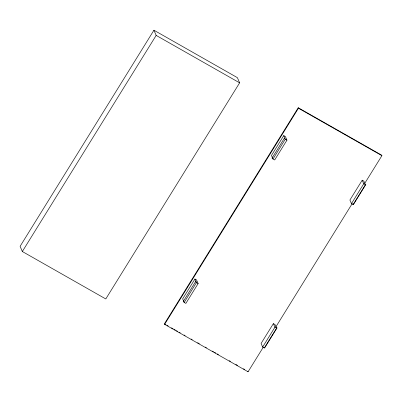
<?xml version="1.0" encoding="UTF-8"?>
<svg xmlns="http://www.w3.org/2000/svg" width="402" height="402" viewBox="0 0 402 402"><rect width="100%" height="100%" fill="white"/><g stroke="black" fill="none" stroke-linecap="round" stroke-linejoin="round"><path stroke-width="0.6" d="M153.936 30.22L20.1 246.331L22.331 251.516L105.786 298.957L239.622 82.842L237.386 77.656L153.936 30.22L156.172 35.406L239.622 82.842M22.331 251.516L156.172 35.406M364.714 183.418L381.9 155.669L381.684 155.167L298.234 107.731L164.398 323.841L164.614 324.344L248.064 371.78L263.265 347.238M164.614 324.344L298.45 108.228L298.234 107.731M194.93 279.028L196.221 282.018L195.553 281.641L183.272 301.465L184.196 302.445L185.865 303.394L198.146 283.566L196.598 279.978L194.93 279.028L182.654 298.857L183.724 301.349M283.747 135.615L285.018 138.595L284.35 138.218L272.074 158.041L273.013 159.031L274.682 159.976L286.963 140.152L285.415 136.559L283.747 135.615L271.466 155.438L272.526 157.926M184.196 302.445L196.477 282.616L195.553 281.641M273.013 159.031L285.294 139.203L284.35 138.218M273.375 323.62L261.094 343.449L262.642 347.037L264.31 347.986L264.722 347.77L276.998 327.942L276.33 327.56L275.043 324.57L273.375 323.62L274.923 327.213L276.591 328.158L276.998 327.942M362.192 180.207L349.911 200.035L351.459 203.623L353.127 204.573L353.539 204.352L365.815 184.528L365.147 184.146L363.86 181.156L362.192 180.207L363.735 183.794L365.403 184.744L365.815 184.528M262.642 347.037L274.923 327.213M351.459 203.623L363.735 183.794M275.822 326.957L352.157 203.693M264.31 347.986L276.591 328.158M353.127 204.573L365.403 184.744M298.45 108.228L381.9 155.669M285.294 139.203L286.963 140.152M272.074 158.041L272.742 158.423M352.871 203.975L353.539 204.352M196.477 282.616L198.146 283.566M183.272 301.465L183.94 301.847M164.941 324.153L166.031 324.776M167.121 325.394L168.217 326.012M171.488 327.876L173.121 328.806M174.217 329.424L175.307 330.042M176.398 330.665L177.488 331.283M179.121 332.213L180.217 332.836M184.031 335.007L185.121 335.625M191.121 339.037L192.211 339.655M197.668 342.755L199.307 343.685M205.306 347.097L206.397 347.72M212.397 351.127L213.487 351.75M214.578 352.368L215.668 352.991M217.301 353.921L218.397 354.539M229.301 360.74L230.396 361.363M235.848 364.463L237.487 365.393M243.486 368.805L244.577 369.423M247.848 371.282L248.064 371.78"/></g></svg>
